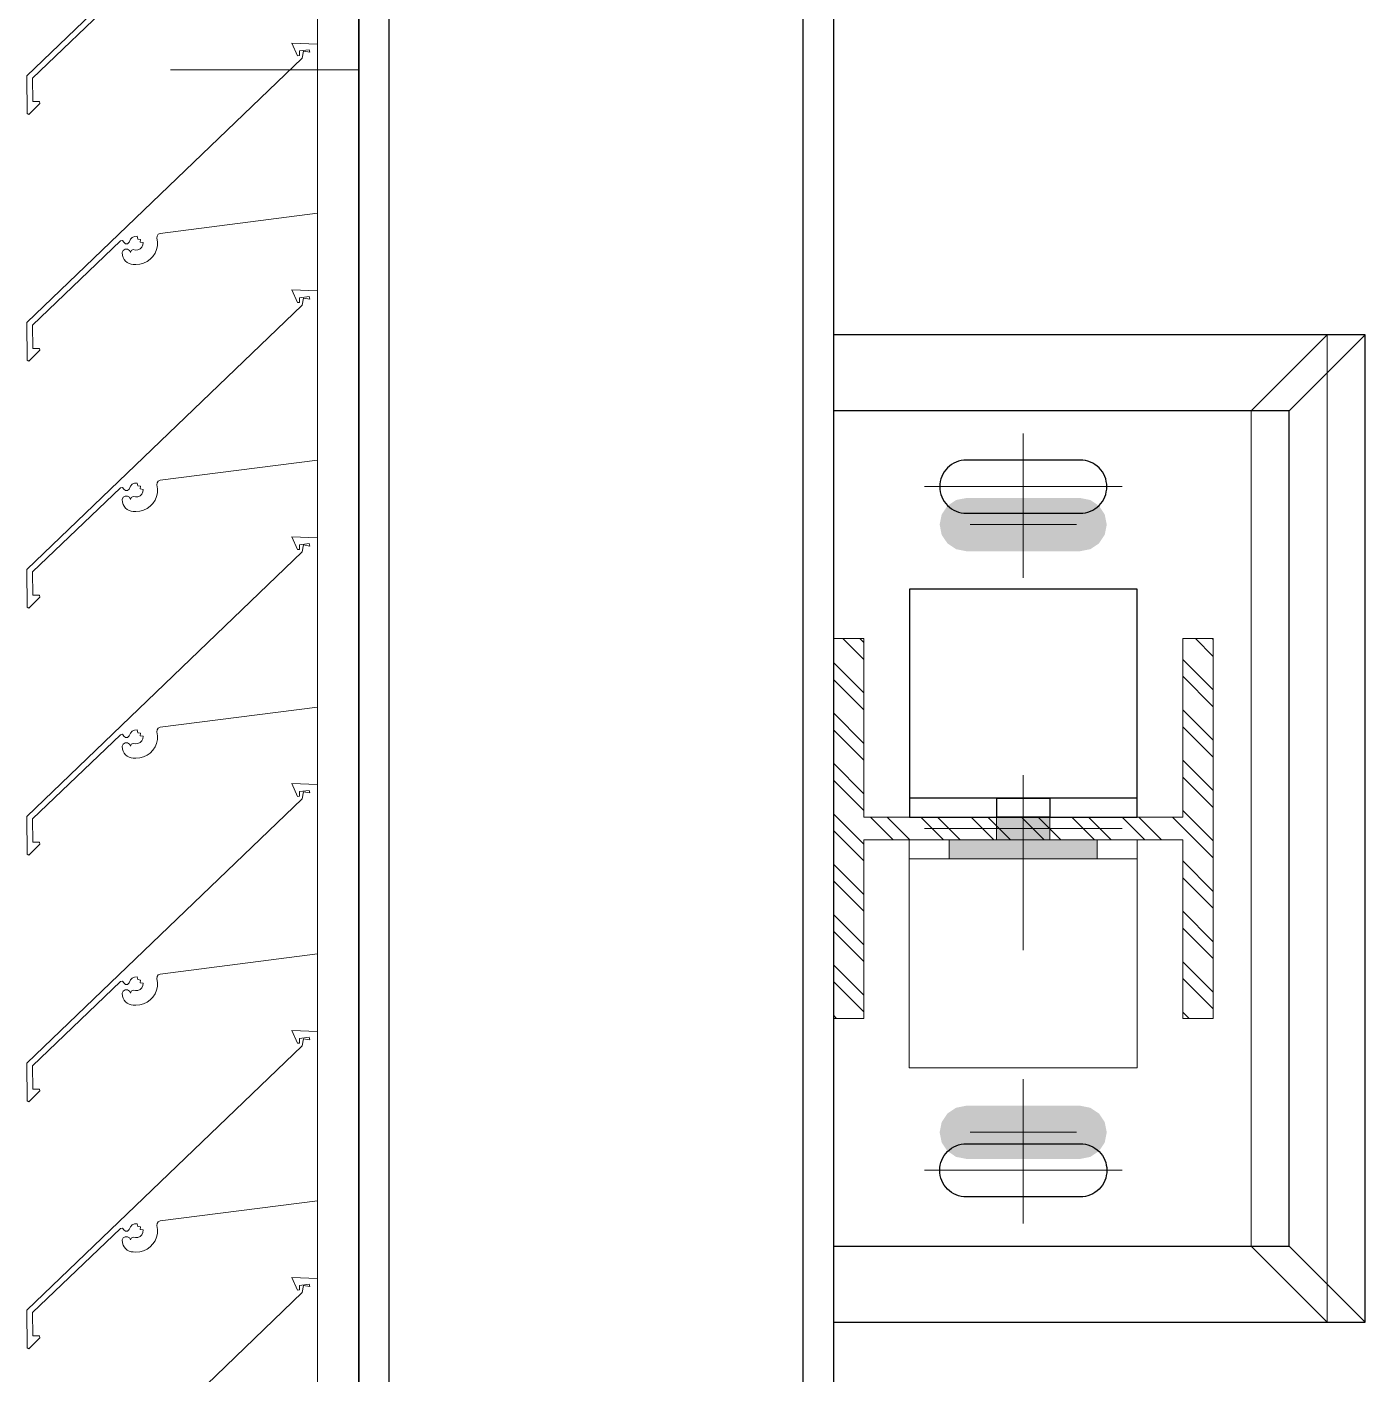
# Model space of a CAD drawing. Header units: millimetres. Extents: x -220592 to 404889, y -217665 to 38245.
# Drawn here: x 27678.1 to 28030.5, y -32809.4 to -32454.7 of the extents above; entities that cross this region are included whole.
import ezdxf

# ---------------------------------------------------------------- set-up
doc = ezdxf.new("R2010")
doc.units = ezdxf.units.MM
doc.set_wipeout_variables(frame=1)
doc.linetypes.add('XKITLINE00', pattern=[0])
doc.linetypes.add('XKITLINE02', pattern=[4, 2, -2])
for name, color, linetype in [('000 - 0_HIDE_OBJ_FRAMING_DEF_SUB_1', 7, 'Continuous'), ('000 - STRUCTURE_STEEL_ACCESORIES_HATCH_', 7, 'Continuous'), ('000 - STRUCTURE_STEEL_ACCESORIES_HIDDEN_', 7, 'Continuous'), ('000 - STRUCTURE_STEEL_ACCESORIES_MAIN_COLOR_1', 7, 'Continuous'), ('000 - STRUCTURE_STEEL_FRAMING_CUT_COLOR_4', 7, 'Continuous'), ('000 - STRUCTURE_STEEL_FRAMING_DEF_SUB', 7, 'Continuous'), ('000 - STRUCTURE_STEEL_FRAMING_HIDDEN_', 7, 'Continuous'), ('000 - STRUCTURE_STEEL_FRAMING_SUB_COLOR_1', 7, 'Continuous'), ('000 - STRUCTURE_STEEL_FRAMING_SUB_COLOR_2', 7, 'Continuous'), ('000 - STRUCTURE_STEEL_FRAMING_WIPEOUT_', 7, 'Continuous')]:
    doc.layers.add(name, color=color, linetype=linetype)
doc.layers.add('Part', color=7, linetype='Continuous', lineweight=0)

# ---------------------------------------------------------------- blocks, each defined once
blk = doc.blocks.new('*A14029')
at = {"layer": 'Part', "color": 7, "linetype": 'XKITLINE00', "lineweight": 0}
for p, q in [((-171.648652, 184.556249), (-171.648652, 197.756135)), ((-172.298652, 190.256131), (-172.298652, 190.460427)), ((-172.298652, 189.606131), (-172.298652, 189.810427)), ((-172.298652, 188.956131), (-172.298652, 189.160427)), ((-172.298652, 188.306131), (-172.298652, 188.510427)), ((-172.298652, 187.656131), (-172.298652, 187.860427)), ((-172.298652, 187.006131), (-172.298652, 187.210427))]:
    blk.add_line(p, q, dxfattribs=at)
blk = doc.blocks.new('*A14254')
at = {"layer": 'Part', "color": 7, "linetype": 'XKITLINE00', "lineweight": 0}
for p, q in [((-172.298462, 187.006123), (-172.366148, 187.008745)), ((-172.366148, 187.008745), (-172.350613, 186.975258)), ((-172.34549, 186.97567), (-172.345361, 186.987861)), ((-172.345361, 186.987861), (-172.320378, 186.991001)), ((-172.335358, 186.987332), (-172.338255, 186.968789)), ((-172.335358, 186.987332), (-172.318342, 186.984428)), ((-172.320378, 186.991001), (-172.318342, 186.984428)), ((-172.298455, 186.560453), (-172.298462, 187.006123)), ((-172.338255, 186.968789), (-173.063377, 186.272543)), ((-172.350613, 186.975258), (-172.34549, 186.97567)), ((-172.712461, 186.507423), (-172.298455, 186.560453)), ((-172.793971, 186.484553), (-172.790857, 186.492126)), ((-172.790857, 186.492126), (-172.78619, 186.496913)), ((-172.78619, 186.496913), (-172.780114, 186.499703)), ((-172.780114, 186.499703), (-172.773442, 186.500125)), ((-172.773442, 186.500125), (-172.77112, 186.492735)), ((-172.77112, 186.492735), (-172.763955, 186.491791)), ((-172.763955, 186.491791), (-172.765124, 186.484731)), ((-172.720912, 186.495159), (-172.720672, 186.500681)), ((-172.719426, 186.485025), (-172.720912, 186.495159)), ((-172.720672, 186.500681), (-172.717536, 186.505233)), ((-172.717536, 186.505233), (-172.712461, 186.507423)), ((-173.048341, 186.266176), (-172.817326, 186.487579)), ((-172.817326, 186.487579), (-172.812166, 186.488671)), ((-172.810019, 186.462761), (-172.812659, 186.457287)), ((-172.812659, 186.457287), (-172.812163, 186.449517)), ((-172.812166, 186.488671), (-172.808512, 186.484044)), ((-172.804875, 186.465998), (-172.810019, 186.462761)), ((-172.808512, 186.484044), (-172.804048, 186.48019)), ((-172.798797, 186.46601), (-172.804875, 186.465998)), ((-172.804048, 186.48019), (-172.798154, 186.480396)), ((-172.793641, 186.462792), (-172.798797, 186.46601)), ((-172.798154, 186.480396), (-172.793971, 186.484553)), ((-172.790699, 186.45732), (-172.793641, 186.462792)), ((-172.788669, 186.462301), (-172.790699, 186.45732)), ((-172.783858, 186.464708), (-172.788669, 186.462301)), ((-172.77794, 186.463803), (-172.783858, 186.464708)), ((-172.77144, 186.464147), (-172.77794, 186.463803)), ((-172.765472, 186.466745), (-172.77144, 186.464147)), ((-172.76079, 186.471267), (-172.765472, 186.466745)), ((-172.765124, 186.484731), (-172.757418, 186.483625)), ((-172.757988, 186.477141), (-172.76079, 186.471267)), ((-172.757418, 186.483625), (-172.757988, 186.477141)), ((-172.731662, 186.44681), (-172.726022, 186.45536)), ((-172.726022, 186.45536), (-172.722024, 186.46479)), ((-172.722024, 186.46479), (-172.719801, 186.474789)), ((-172.719801, 186.474789), (-172.719426, 186.485025)), ((-172.812163, 186.449517), (-172.810428, 186.444021)), ((-172.810428, 186.444021), (-172.807674, 186.438958)), ((-172.807674, 186.438958), (-172.804002, 186.434515)), ((-172.804002, 186.434515), (-172.799549, 186.430857)), ((-172.799549, 186.430857), (-172.794479, 186.428117)), ((-172.794479, 186.428117), (-172.788978, 186.426398)), ((-172.788978, 186.426398), (-172.78325, 186.425762)), ((-172.78325, 186.425762), (-172.776451, 186.425664)), ((-172.776451, 186.425664), (-172.766238, 186.426449)), ((-172.766238, 186.426449), (-172.756337, 186.429072)), ((-172.756337, 186.429072), (-172.747074, 186.433445)), ((-172.747074, 186.433445), (-172.738758, 186.439423)), ((-172.738758, 186.439423), (-172.731662, 186.44681)), ((-173.063377, 186.272543), (-173.062824, 186.173392)), ((-173.047999, 186.20483), (-173.048341, 186.266176)), ((-173.062824, 186.173392), (-173.058143, 186.170923)), ((-173.058143, 186.170923), (-173.029494, 186.199812)), ((-173.030579, 186.204733), (-173.047999, 186.20483)), ((-173.029494, 186.199812), (-173.030579, 186.204733))]:
    blk.add_line(p, q, dxfattribs=at)
blk = doc.blocks.new('*A14255')
at = {"layer": 'Part', "color": 7, "linetype": 'XKITLINE00', "lineweight": 0}
for p, q in [((-172.298462, 187.656123), (-172.366148, 187.658745)), ((-172.366148, 187.658745), (-172.350613, 187.625258)), ((-172.350613, 187.625258), (-172.34549, 187.62567)), ((-172.34549, 187.62567), (-172.345361, 187.637861)), ((-172.345361, 187.637861), (-172.320378, 187.641001)), ((-172.335358, 187.637332), (-172.338255, 187.618789)), ((-172.335358, 187.637332), (-172.318342, 187.634428)), ((-172.320378, 187.641001), (-172.318342, 187.634428)), ((-172.298455, 187.210453), (-172.298462, 187.656123)), ((-172.338255, 187.618789), (-173.063377, 186.922543)), ((-172.712461, 187.157423), (-172.298455, 187.210453)), ((-173.048341, 186.916176), (-172.817326, 187.137579)), ((-172.817326, 187.137579), (-172.812166, 187.138671)), ((-172.812166, 187.138671), (-172.808512, 187.134044)), ((-172.808512, 187.134044), (-172.804048, 187.13019)), ((-172.804048, 187.13019), (-172.798154, 187.130396)), ((-172.798154, 187.130396), (-172.793971, 187.134553)), ((-172.793971, 187.134553), (-172.790857, 187.142126)), ((-172.790857, 187.142126), (-172.78619, 187.146913)), ((-172.78619, 187.146913), (-172.780114, 187.149703)), ((-172.780114, 187.149703), (-172.773442, 187.150125)), ((-172.773442, 187.150125), (-172.77112, 187.142735)), ((-172.77112, 187.142735), (-172.763955, 187.141791)), ((-172.763955, 187.141791), (-172.765124, 187.134731)), ((-172.765124, 187.134731), (-172.757418, 187.133625)), ((-172.757418, 187.133625), (-172.757988, 187.127141)), ((-172.720912, 187.145159), (-172.720672, 187.150681)), ((-172.719426, 187.135025), (-172.720912, 187.145159)), ((-172.720672, 187.150681), (-172.717536, 187.155233)), ((-172.719801, 187.124789), (-172.719426, 187.135025)), ((-172.717536, 187.155233), (-172.712461, 187.157423)), ((-172.810019, 187.112761), (-172.812659, 187.107287)), ((-172.812659, 187.107287), (-172.812163, 187.099517)), ((-172.812163, 187.099517), (-172.810428, 187.094021)), ((-172.810428, 187.094021), (-172.807674, 187.088958)), ((-172.804875, 187.115998), (-172.810019, 187.112761)), ((-172.798797, 187.11601), (-172.804875, 187.115998)), ((-172.793641, 187.112792), (-172.798797, 187.11601)), ((-172.790699, 187.10732), (-172.793641, 187.112792)), ((-172.788669, 187.112301), (-172.790699, 187.10732)), ((-172.783858, 187.114708), (-172.788669, 187.112301)), ((-172.77794, 187.113803), (-172.783858, 187.114708)), ((-172.77144, 187.114147), (-172.77794, 187.113803)), ((-172.765472, 187.116745), (-172.77144, 187.114147)), ((-172.76079, 187.121267), (-172.765472, 187.116745)), ((-172.757988, 187.127141), (-172.76079, 187.121267)), ((-172.738758, 187.089423), (-172.731662, 187.09681)), ((-172.731662, 187.09681), (-172.726022, 187.10536)), ((-172.726022, 187.10536), (-172.722024, 187.11479)), ((-172.722024, 187.11479), (-172.719801, 187.124789)), ((-172.807674, 187.088958), (-172.804002, 187.084515)), ((-172.804002, 187.084515), (-172.799549, 187.080857)), ((-172.799549, 187.080857), (-172.794479, 187.078117)), ((-172.794479, 187.078117), (-172.788978, 187.076398)), ((-172.788978, 187.076398), (-172.78325, 187.075762)), ((-172.78325, 187.075762), (-172.776451, 187.075664)), ((-172.776451, 187.075664), (-172.766238, 187.076449)), ((-172.766238, 187.076449), (-172.756337, 187.079072)), ((-172.756337, 187.079072), (-172.747074, 187.083445)), ((-172.747074, 187.083445), (-172.738758, 187.089423)), ((-173.063377, 186.922543), (-173.062824, 186.823392)), ((-173.047999, 186.85483), (-173.048341, 186.916176)), ((-173.058143, 186.820923), (-173.029494, 186.849812)), ((-173.030579, 186.854733), (-173.047999, 186.85483)), ((-173.029494, 186.849812), (-173.030579, 186.854733)), ((-173.062824, 186.823392), (-173.058143, 186.820923))]:
    blk.add_line(p, q, dxfattribs=at)
blk = doc.blocks.new('*A14256')
at = {"layer": 'Part', "color": 7, "linetype": 'XKITLINE00', "lineweight": 0}
for p, q in [((-172.298462, 188.306123), (-172.366148, 188.308745)), ((-172.366148, 188.308745), (-172.350613, 188.275258)), ((-172.298455, 187.860453), (-172.298462, 188.306123)), ((-172.338255, 188.268789), (-173.063377, 187.572543)), ((-172.350613, 188.275258), (-172.34549, 188.27567)), ((-172.34549, 188.27567), (-172.345361, 188.287861)), ((-172.345361, 188.287861), (-172.320378, 188.291001)), ((-172.335358, 188.287332), (-172.338255, 188.268789)), ((-172.335358, 188.287332), (-172.318342, 188.284428)), ((-172.320378, 188.291001), (-172.318342, 188.284428)), ((-172.712461, 187.807423), (-172.298455, 187.860453)), ((-172.720672, 187.800681), (-172.717536, 187.805233)), ((-172.717536, 187.805233), (-172.712461, 187.807423)), ((-173.048341, 187.566176), (-172.817326, 187.787579)), ((-172.817326, 187.787579), (-172.812166, 187.788671)), ((-172.812166, 187.788671), (-172.808512, 187.784044)), ((-172.808512, 187.784044), (-172.804048, 187.78019)), ((-172.804048, 187.78019), (-172.798154, 187.780396)), ((-172.798154, 187.780396), (-172.793971, 187.784553)), ((-172.793971, 187.784553), (-172.790857, 187.792126)), ((-172.790857, 187.792126), (-172.78619, 187.796913)), ((-172.78619, 187.796913), (-172.780114, 187.799703)), ((-172.780114, 187.799703), (-172.773442, 187.800125)), ((-172.773442, 187.800125), (-172.77112, 187.792735)), ((-172.77112, 187.792735), (-172.763955, 187.791791)), ((-172.76079, 187.771267), (-172.765472, 187.766745)), ((-172.763955, 187.791791), (-172.765124, 187.784731)), ((-172.765124, 187.784731), (-172.757418, 187.783625)), ((-172.757988, 187.777141), (-172.76079, 187.771267)), ((-172.757418, 187.783625), (-172.757988, 187.777141)), ((-172.722024, 187.76479), (-172.719801, 187.774789)), ((-172.720912, 187.795159), (-172.720672, 187.800681)), ((-172.719426, 187.785025), (-172.720912, 187.795159)), ((-172.719801, 187.774789), (-172.719426, 187.785025)), ((-172.810019, 187.762761), (-172.812659, 187.757287)), ((-172.812659, 187.757287), (-172.812163, 187.749517)), ((-172.812163, 187.749517), (-172.810428, 187.744021)), ((-172.810428, 187.744021), (-172.807674, 187.738958)), ((-172.804875, 187.765998), (-172.810019, 187.762761)), ((-172.807674, 187.738958), (-172.804002, 187.734515)), ((-172.798797, 187.76601), (-172.804875, 187.765998)), ((-172.804002, 187.734515), (-172.799549, 187.730857)), ((-172.793641, 187.762792), (-172.798797, 187.76601)), ((-172.790699, 187.75732), (-172.793641, 187.762792)), ((-172.788669, 187.762301), (-172.790699, 187.75732)), ((-172.783858, 187.764708), (-172.788669, 187.762301)), ((-172.77794, 187.763803), (-172.783858, 187.764708)), ((-172.77144, 187.764147), (-172.77794, 187.763803)), ((-172.765472, 187.766745), (-172.77144, 187.764147)), ((-172.756337, 187.729072), (-172.747074, 187.733445)), ((-172.747074, 187.733445), (-172.738758, 187.739423)), ((-172.738758, 187.739423), (-172.731662, 187.74681)), ((-172.731662, 187.74681), (-172.726022, 187.75536)), ((-172.726022, 187.75536), (-172.722024, 187.76479)), ((-172.799549, 187.730857), (-172.794479, 187.728117)), ((-172.794479, 187.728117), (-172.788978, 187.726398)), ((-172.788978, 187.726398), (-172.78325, 187.725762)), ((-172.78325, 187.725762), (-172.776451, 187.725664)), ((-172.776451, 187.725664), (-172.766238, 187.726449)), ((-172.766238, 187.726449), (-172.756337, 187.729072)), ((-173.063377, 187.572543), (-173.062824, 187.473392)), ((-173.047999, 187.50483), (-173.048341, 187.566176)), ((-173.058143, 187.470923), (-173.029494, 187.499812)), ((-173.030579, 187.504733), (-173.047999, 187.50483)), ((-173.029494, 187.499812), (-173.030579, 187.504733)), ((-173.062824, 187.473392), (-173.058143, 187.470923))]:
    blk.add_line(p, q, dxfattribs=at)
blk = doc.blocks.new('*A14257')
at = {"layer": 'Part', "color": 7, "linetype": 'XKITLINE00', "lineweight": 0}
for p, q in [((-172.298462, 188.956123), (-172.366148, 188.958745)), ((-172.366148, 188.958745), (-172.350613, 188.925258)), ((-172.345361, 188.937861), (-172.320378, 188.941001)), ((-172.320378, 188.941001), (-172.318342, 188.934428)), ((-172.298455, 188.510453), (-172.298462, 188.956123)), ((-172.338255, 188.918789), (-173.063377, 188.222543)), ((-172.350613, 188.925258), (-172.34549, 188.92567)), ((-172.34549, 188.92567), (-172.345361, 188.937861)), ((-172.335358, 188.937332), (-172.338255, 188.918789)), ((-172.335358, 188.937332), (-172.318342, 188.934428)), ((-172.712461, 188.457423), (-172.298455, 188.510453)), ((-172.793971, 188.434553), (-172.790857, 188.442126)), ((-172.790857, 188.442126), (-172.78619, 188.446913)), ((-172.78619, 188.446913), (-172.780114, 188.449703)), ((-172.780114, 188.449703), (-172.773442, 188.450125)), ((-172.773442, 188.450125), (-172.77112, 188.442735)), ((-172.77112, 188.442735), (-172.763955, 188.441791)), ((-172.763955, 188.441791), (-172.765124, 188.434731)), ((-172.720912, 188.445159), (-172.720672, 188.450681)), ((-172.719426, 188.435025), (-172.720912, 188.445159)), ((-172.720672, 188.450681), (-172.717536, 188.455233)), ((-172.717536, 188.455233), (-172.712461, 188.457423)), ((-173.048341, 188.216176), (-172.817326, 188.437579)), ((-172.817326, 188.437579), (-172.812166, 188.438671)), ((-172.810019, 188.412761), (-172.812659, 188.407287)), ((-172.812659, 188.407287), (-172.812163, 188.399517)), ((-172.812166, 188.438671), (-172.808512, 188.434044)), ((-172.804875, 188.415998), (-172.810019, 188.412761)), ((-172.808512, 188.434044), (-172.804048, 188.43019)), ((-172.798797, 188.41601), (-172.804875, 188.415998)), ((-172.804048, 188.43019), (-172.798154, 188.430396)), ((-172.793641, 188.412792), (-172.798797, 188.41601)), ((-172.798154, 188.430396), (-172.793971, 188.434553)), ((-172.790699, 188.40732), (-172.793641, 188.412792)), ((-172.788669, 188.412301), (-172.790699, 188.40732)), ((-172.783858, 188.414708), (-172.788669, 188.412301)), ((-172.77794, 188.413803), (-172.783858, 188.414708)), ((-172.77144, 188.414147), (-172.77794, 188.413803)), ((-172.765472, 188.416745), (-172.77144, 188.414147)), ((-172.76079, 188.421267), (-172.765472, 188.416745)), ((-172.765124, 188.434731), (-172.757418, 188.433625)), ((-172.757988, 188.427141), (-172.76079, 188.421267)), ((-172.757418, 188.433625), (-172.757988, 188.427141)), ((-172.726022, 188.40536), (-172.722024, 188.41479)), ((-172.722024, 188.41479), (-172.719801, 188.424789)), ((-172.719801, 188.424789), (-172.719426, 188.435025)), ((-172.812163, 188.399517), (-172.810428, 188.394021)), ((-172.810428, 188.394021), (-172.807674, 188.388958)), ((-172.807674, 188.388958), (-172.804002, 188.384515)), ((-172.804002, 188.384515), (-172.799549, 188.380857)), ((-172.799549, 188.380857), (-172.794479, 188.378117)), ((-172.794479, 188.378117), (-172.788978, 188.376398)), ((-172.788978, 188.376398), (-172.78325, 188.375762)), ((-172.78325, 188.375762), (-172.776451, 188.375664)), ((-172.776451, 188.375664), (-172.766238, 188.376449)), ((-172.766238, 188.376449), (-172.756337, 188.379072)), ((-172.756337, 188.379072), (-172.747074, 188.383445)), ((-172.747074, 188.383445), (-172.738758, 188.389423)), ((-172.738758, 188.389423), (-172.731662, 188.39681)), ((-172.731662, 188.39681), (-172.726022, 188.40536)), ((-173.063377, 188.222543), (-173.062824, 188.123392)), ((-173.047999, 188.15483), (-173.048341, 188.216176)), ((-173.062824, 188.123392), (-173.058143, 188.120923)), ((-173.058143, 188.120923), (-173.029494, 188.149812)), ((-173.030579, 188.154733), (-173.047999, 188.15483)), ((-173.029494, 188.149812), (-173.030579, 188.154733))]:
    blk.add_line(p, q, dxfattribs=at)
blk = doc.blocks.new('*A14258')
at = {"layer": 'Part', "color": 7, "linetype": 'XKITLINE00', "lineweight": 0}
for p, q in [((-172.298462, 189.606123), (-172.366148, 189.608745)), ((-172.366148, 189.608745), (-172.350613, 189.575258)), ((-172.34549, 189.57567), (-172.345361, 189.587861)), ((-172.345361, 189.587861), (-172.320378, 189.591001)), ((-172.335358, 189.587332), (-172.338255, 189.568789)), ((-172.335358, 189.587332), (-172.318342, 189.584428)), ((-172.320378, 189.591001), (-172.318342, 189.584428)), ((-172.298455, 189.160453), (-172.298462, 189.606123)), ((-172.338255, 189.568789), (-173.063377, 188.872543)), ((-172.350613, 189.575258), (-172.34549, 189.57567)), ((-172.712461, 189.107423), (-172.298455, 189.160453)), ((-173.048341, 188.866176), (-172.817326, 189.087579)), ((-172.817326, 189.087579), (-172.812166, 189.088671)), ((-172.812166, 189.088671), (-172.808512, 189.084044)), ((-172.808512, 189.084044), (-172.804048, 189.08019)), ((-172.804048, 189.08019), (-172.798154, 189.080396)), ((-172.798154, 189.080396), (-172.793971, 189.084553)), ((-172.793971, 189.084553), (-172.790857, 189.092126)), ((-172.790857, 189.092126), (-172.78619, 189.096913)), ((-172.78619, 189.096913), (-172.780114, 189.099703)), ((-172.780114, 189.099703), (-172.773442, 189.100125)), ((-172.773442, 189.100125), (-172.77112, 189.092735)), ((-172.77112, 189.092735), (-172.763955, 189.091791)), ((-172.763955, 189.091791), (-172.765124, 189.084731)), ((-172.765124, 189.084731), (-172.757418, 189.083625)), ((-172.757418, 189.083625), (-172.757988, 189.077141)), ((-172.720912, 189.095159), (-172.720672, 189.100681)), ((-172.719426, 189.085025), (-172.720912, 189.095159)), ((-172.720672, 189.100681), (-172.717536, 189.105233)), ((-172.719801, 189.074789), (-172.719426, 189.085025)), ((-172.717536, 189.105233), (-172.712461, 189.107423)), ((-172.810019, 189.062761), (-172.812659, 189.057287)), ((-172.812659, 189.057287), (-172.812163, 189.049517)), ((-172.812163, 189.049517), (-172.810428, 189.044021)), ((-172.804875, 189.065998), (-172.810019, 189.062761)), ((-172.798797, 189.06601), (-172.804875, 189.065998)), ((-172.793641, 189.062792), (-172.798797, 189.06601)), ((-172.790699, 189.05732), (-172.793641, 189.062792)), ((-172.788669, 189.062301), (-172.790699, 189.05732)), ((-172.783858, 189.064708), (-172.788669, 189.062301)), ((-172.77794, 189.063803), (-172.783858, 189.064708)), ((-172.77144, 189.064147), (-172.77794, 189.063803)), ((-172.765472, 189.066745), (-172.77144, 189.064147)), ((-172.76079, 189.071267), (-172.765472, 189.066745)), ((-172.757988, 189.077141), (-172.76079, 189.071267)), ((-172.738758, 189.039423), (-172.731662, 189.04681)), ((-172.731662, 189.04681), (-172.726022, 189.05536)), ((-172.726022, 189.05536), (-172.722024, 189.06479)), ((-172.722024, 189.06479), (-172.719801, 189.074789)), ((-172.810428, 189.044021), (-172.807674, 189.038958)), ((-172.807674, 189.038958), (-172.804002, 189.034515)), ((-172.804002, 189.034515), (-172.799549, 189.030857)), ((-172.799549, 189.030857), (-172.794479, 189.028117)), ((-172.794479, 189.028117), (-172.788978, 189.026398)), ((-172.788978, 189.026398), (-172.78325, 189.025762)), ((-172.78325, 189.025762), (-172.776451, 189.025664)), ((-172.776451, 189.025664), (-172.766238, 189.026449)), ((-172.766238, 189.026449), (-172.756337, 189.029072)), ((-172.756337, 189.029072), (-172.747074, 189.033445)), ((-172.747074, 189.033445), (-172.738758, 189.039423)), ((-173.063377, 188.872543), (-173.062824, 188.773392)), ((-173.047999, 188.80483), (-173.048341, 188.866176)), ((-173.058143, 188.770923), (-173.029494, 188.799812)), ((-173.030579, 188.804733), (-173.047999, 188.80483)), ((-173.029494, 188.799812), (-173.030579, 188.804733)), ((-173.062824, 188.773392), (-173.058143, 188.770923))]:
    blk.add_line(p, q, dxfattribs=at)
blk = doc.blocks.new('*A14259')
at = {"layer": 'Part', "color": 7, "linetype": 'XKITLINE00', "lineweight": 0}
for p, q in [((-172.298462, 190.256123), (-172.366148, 190.258745)), ((-172.366148, 190.258745), (-172.350613, 190.225258)), ((-172.298455, 189.810453), (-172.298462, 190.256123)), ((-172.338255, 190.218789), (-173.063377, 189.522543)), ((-172.350613, 190.225258), (-172.34549, 190.22567)), ((-172.34549, 190.22567), (-172.345361, 190.237861)), ((-172.345361, 190.237861), (-172.320378, 190.241001)), ((-172.335358, 190.237332), (-172.338255, 190.218789)), ((-172.335358, 190.237332), (-172.318342, 190.234428)), ((-172.320378, 190.241001), (-172.318342, 190.234428)), ((-172.712461, 189.757423), (-172.298455, 189.810453)), ((-172.720672, 189.750681), (-172.717536, 189.755233)), ((-172.717536, 189.755233), (-172.712461, 189.757423)), ((-173.048341, 189.516176), (-172.817326, 189.737579)), ((-172.817326, 189.737579), (-172.812166, 189.738671)), ((-172.812166, 189.738671), (-172.808512, 189.734044)), ((-172.808512, 189.734044), (-172.804048, 189.73019)), ((-172.804048, 189.73019), (-172.798154, 189.730396)), ((-172.798154, 189.730396), (-172.793971, 189.734553)), ((-172.793971, 189.734553), (-172.790857, 189.742126)), ((-172.790857, 189.742126), (-172.78619, 189.746913)), ((-172.78619, 189.746913), (-172.780114, 189.749703)), ((-172.780114, 189.749703), (-172.773442, 189.750125)), ((-172.773442, 189.750125), (-172.77112, 189.742735)), ((-172.77112, 189.742735), (-172.763955, 189.741791)), ((-172.76079, 189.721267), (-172.765472, 189.716745)), ((-172.763955, 189.741791), (-172.765124, 189.734731)), ((-172.765124, 189.734731), (-172.757418, 189.733625)), ((-172.757988, 189.727141), (-172.76079, 189.721267)), ((-172.757418, 189.733625), (-172.757988, 189.727141)), ((-172.722024, 189.71479), (-172.719801, 189.724789)), ((-172.720912, 189.745159), (-172.720672, 189.750681)), ((-172.719426, 189.735025), (-172.720912, 189.745159)), ((-172.719801, 189.724789), (-172.719426, 189.735025)), ((-172.810019, 189.712761), (-172.812659, 189.707287)), ((-172.812659, 189.707287), (-172.812163, 189.699517)), ((-172.812163, 189.699517), (-172.810428, 189.694021)), ((-172.810428, 189.694021), (-172.807674, 189.688958)), ((-172.804875, 189.715998), (-172.810019, 189.712761)), ((-172.807674, 189.688958), (-172.804002, 189.684515)), ((-172.798797, 189.71601), (-172.804875, 189.715998)), ((-172.804002, 189.684515), (-172.799549, 189.680857)), ((-172.793641, 189.712792), (-172.798797, 189.71601)), ((-172.790699, 189.70732), (-172.793641, 189.712792)), ((-172.788669, 189.712301), (-172.790699, 189.70732)), ((-172.783858, 189.714708), (-172.788669, 189.712301)), ((-172.77794, 189.713803), (-172.783858, 189.714708)), ((-172.77144, 189.714147), (-172.77794, 189.713803)), ((-172.765472, 189.716745), (-172.77144, 189.714147)), ((-172.756337, 189.679072), (-172.747074, 189.683445)), ((-172.747074, 189.683445), (-172.738758, 189.689423)), ((-172.738758, 189.689423), (-172.731662, 189.69681)), ((-172.731662, 189.69681), (-172.726022, 189.70536)), ((-172.726022, 189.70536), (-172.722024, 189.71479)), ((-172.799549, 189.680857), (-172.794479, 189.678117)), ((-172.794479, 189.678117), (-172.788978, 189.676398)), ((-172.788978, 189.676398), (-172.78325, 189.675762)), ((-172.78325, 189.675762), (-172.776451, 189.675664)), ((-172.776451, 189.675664), (-172.766238, 189.676449)), ((-172.766238, 189.676449), (-172.756337, 189.679072)), ((-173.063377, 189.522543), (-173.062824, 189.423392)), ((-173.047999, 189.45483), (-173.048341, 189.516176)), ((-173.058143, 189.420923), (-173.029494, 189.449812)), ((-173.030579, 189.454733), (-173.047999, 189.45483)), ((-173.029494, 189.449812), (-173.030579, 189.454733)), ((-173.062824, 189.423392), (-173.058143, 189.420923))]:
    blk.add_line(p, q, dxfattribs=at)
blk = doc.blocks.new('*A14260')
at = {"layer": 'Part', "color": 7, "linetype": 'XKITLINE00', "lineweight": 0}
for p, q in [((-172.298462, 190.906123), (-172.366148, 190.908745)), ((-172.366148, 190.908745), (-172.350613, 190.875258)), ((-172.345361, 190.887861), (-172.320378, 190.891001)), ((-172.320378, 190.891001), (-172.318342, 190.884428)), ((-172.298455, 190.460453), (-172.298462, 190.906123)), ((-172.338255, 190.868789), (-173.063377, 190.172543)), ((-172.350613, 190.875258), (-172.34549, 190.87567)), ((-172.34549, 190.87567), (-172.345361, 190.887861)), ((-172.335358, 190.887332), (-172.338255, 190.868789)), ((-172.335358, 190.887332), (-172.318342, 190.884428)), ((-172.712461, 190.407423), (-172.298455, 190.460453)), ((-172.793971, 190.384553), (-172.790857, 190.392126)), ((-172.790857, 190.392126), (-172.78619, 190.396913)), ((-172.78619, 190.396913), (-172.780114, 190.399703)), ((-172.780114, 190.399703), (-172.773442, 190.400125)), ((-172.773442, 190.400125), (-172.77112, 190.392735)), ((-172.77112, 190.392735), (-172.763955, 190.391791)), ((-172.720912, 190.395159), (-172.720672, 190.400681)), ((-172.719426, 190.385025), (-172.720912, 190.395159)), ((-172.720672, 190.400681), (-172.717536, 190.405233)), ((-172.717536, 190.405233), (-172.712461, 190.407423)), ((-173.048341, 190.166176), (-172.817326, 190.387579)), ((-172.817326, 190.387579), (-172.812166, 190.388671)), ((-172.810019, 190.362761), (-172.812659, 190.357287)), ((-172.812659, 190.357287), (-172.812163, 190.349517)), ((-172.812166, 190.388671), (-172.808512, 190.384044)), ((-172.804875, 190.365998), (-172.810019, 190.362761)), ((-172.808512, 190.384044), (-172.804048, 190.38019)), ((-172.798797, 190.36601), (-172.804875, 190.365998)), ((-172.804048, 190.38019), (-172.798154, 190.380396)), ((-172.793641, 190.362792), (-172.798797, 190.36601)), ((-172.798154, 190.380396), (-172.793971, 190.384553)), ((-172.790699, 190.35732), (-172.793641, 190.362792)), ((-172.788669, 190.362301), (-172.790699, 190.35732)), ((-172.783858, 190.364708), (-172.788669, 190.362301)), ((-172.77794, 190.363803), (-172.783858, 190.364708)), ((-172.77144, 190.364147), (-172.77794, 190.363803)), ((-172.765472, 190.366745), (-172.77144, 190.364147)), ((-172.76079, 190.371267), (-172.765472, 190.366745)), ((-172.763955, 190.391791), (-172.765124, 190.384731)), ((-172.765124, 190.384731), (-172.757418, 190.383625)), ((-172.757988, 190.377141), (-172.76079, 190.371267)), ((-172.757418, 190.383625), (-172.757988, 190.377141)), ((-172.726022, 190.35536), (-172.722024, 190.36479)), ((-172.722024, 190.36479), (-172.719801, 190.374789)), ((-172.719801, 190.374789), (-172.719426, 190.385025)), ((-172.812163, 190.349517), (-172.810428, 190.344021)), ((-172.810428, 190.344021), (-172.807674, 190.338958)), ((-172.807674, 190.338958), (-172.804002, 190.334515)), ((-172.804002, 190.334515), (-172.799549, 190.330857)), ((-172.799549, 190.330857), (-172.794479, 190.328117)), ((-172.794479, 190.328117), (-172.788978, 190.326398)), ((-172.788978, 190.326398), (-172.78325, 190.325762)), ((-172.78325, 190.325762), (-172.776451, 190.325664)), ((-172.776451, 190.325664), (-172.766238, 190.326449)), ((-172.766238, 190.326449), (-172.756337, 190.329072)), ((-172.756337, 190.329072), (-172.747074, 190.333445)), ((-172.747074, 190.333445), (-172.738758, 190.339423)), ((-172.738758, 190.339423), (-172.731662, 190.34681)), ((-172.731662, 190.34681), (-172.726022, 190.35536)), ((-173.063377, 190.172543), (-173.062824, 190.073392)), ((-173.047999, 190.10483), (-173.048341, 190.166176)), ((-173.062824, 190.073392), (-173.058143, 190.070923)), ((-173.058143, 190.070923), (-173.029494, 190.099812)), ((-173.030579, 190.104733), (-173.047999, 190.10483)), ((-173.029494, 190.099812), (-173.030579, 190.104733))]:
    blk.add_line(p, q, dxfattribs=at)
blk = doc.blocks.new('*A13474')
at = {"layer": '000 - 0_HIDE_OBJ_FRAMING_DEF_SUB_1', "color": 7, "linetype": 'XKITLINE00', "lineweight": 0}
for p, q in [((-171.153485, 212.440805), (-171.153485, 184.940805)), ((-171.073485, 184.940805), (-171.073485, 212.440805)), ((-169.983485, 184.940805), (-169.983485, 212.440805)), ((-169.903485, 188.690805), (-169.903485, 208.690805)), ((-169.903485, 184.940805), (-169.903485, 187.690805))]:
    blk.add_line(p, q, dxfattribs=at)
blk = doc.blocks.new('*A14042')
at = {"layer": '000 - 0_HIDE_OBJ_FRAMING_DEF_SUB_1', "color": 7, "linetype": 'XKITLINE00', "lineweight": 0}
for p, q in [((-168.803485, 189.290805), (-169.903485, 189.290805)), ((-168.803485, 187.090805), (-168.803485, 189.290805)), ((-169.903485, 187.090805), (-168.803485, 187.090805))]:
    blk.add_line(p, q, dxfattribs=at)
blk = doc.blocks.new('*A14043')
at = {"layer": '000 - 0_HIDE_OBJ_FRAMING_DEF_SUB_1', "color": 7, "linetype": 'XKITLINE00', "lineweight": 0}
for p, q in [((-168.603485, 189.490805), (-169.903485, 189.490805)), ((-168.803485, 189.290805), (-168.603485, 189.490805)), ((-168.603485, 189.490805), (-168.603485, 186.890805)), ((-168.803485, 187.090805), (-168.603485, 186.890805)), ((-168.603485, 186.890805), (-169.903485, 186.890805))]:
    blk.add_line(p, q, dxfattribs=at)
blk = doc.blocks.new('*A14044')
at = {"layer": '000 - 0_HIDE_OBJ_FRAMING_DEF_SUB_1', "color": 7, "linetype": 'XKITLINE00', "lineweight": 0}
for p, q in [((-169.703485, 188.160805), (-169.703485, 187.560805)), ((-169.103485, 188.160805), (-169.103485, 187.560805)), ((-169.703485, 188.110805), (-169.103485, 188.110805)), ((-169.703485, 187.560805), (-169.103485, 187.560805))]:
    blk.add_line(p, q, dxfattribs=at)
blk = doc.blocks.new('*A14045')
at = {"layer": '000 - 0_HIDE_OBJ_FRAMING_DEF_SUB_1'}
for points in [[(-169.3335, 188.2208), (-169.3335, 188.1608), (-169.4735, 188.1608), (-169.4735, 188.2208)], [(-169.2085, 188.1608), (-169.2085, 188.1108), (-169.5985, 188.1108), (-169.5985, 188.1608)]]:
    blk.add_hatch(color=7, dxfattribs=at).paths.add_polyline_path(points, flags=17)
at = {"layer": '000 - 0_HIDE_OBJ_FRAMING_DEF_SUB_1', "color": 7, "linetype": 'XKITLINE00', "lineweight": 0}
for p, q in [((-169.4035, 188.3), (-169.4035, 187.8708)), ((-169.4735, 188.2208), (-169.4735, 188.1608)), ((-169.3335, 188.2208), (-169.3335, 188.1608)), ((-169.5985, 188.1608), (-169.5985, 188.1108)), ((-169.2085, 188.1608), (-169.2085, 188.1108))]:
    blk.add_line(p, q, dxfattribs=at)
blk = doc.blocks.new('*A14046')
at = {"layer": '000 - 0_HIDE_OBJ_FRAMING_DEF_SUB_1'}
for points in [[(-169.6182, 188.964), (-169.6235, 188.9908), (-169.6182, 189.0176), (-169.603, 189.0403), (-169.5803, 189.0555), (-169.5535, 189.0608), (-169.2535, 189.0608), (-169.2267, 189.0555), (-169.204, 189.0403), (-169.1888, 189.0176), (-169.1835, 188.9908), (-169.1888, 188.964), (-169.204, 188.9413), (-169.2267, 188.9261), (-169.2535, 188.9208), (-169.5535, 188.9208), (-169.5803, 188.9261), (-169.603, 188.9413)], [(-169.6182, 187.364), (-169.6235, 187.3908), (-169.6182, 187.4176), (-169.603, 187.4403), (-169.5803, 187.4555), (-169.5535, 187.4608), (-169.2535, 187.4608), (-169.2267, 187.4555), (-169.204, 187.4403), (-169.1888, 187.4176), (-169.1835, 187.3908), (-169.1888, 187.364), (-169.204, 187.3413), (-169.2267, 187.3261), (-169.2535, 187.3208), (-169.5535, 187.3208), (-169.5803, 187.3261), (-169.603, 187.3413)]]:
    blk.add_hatch(color=7, dxfattribs=at).paths.add_polyline_path(points, flags=17)
at = {"layer": '000 - 0_HIDE_OBJ_FRAMING_DEF_SUB_1', "color": 7, "linetype": 'XKITLINE00', "lineweight": 0}
for p, q in [((-169.4035, 188.8508), (-169.4035, 189.1308)), ((-169.2635, 188.9908), (-169.5435, 188.9908)), ((-169.4035, 187.2508), (-169.4035, 187.5308)), ((-169.2635, 187.3908), (-169.5435, 187.3908))]:
    blk.add_line(p, q, dxfattribs=at)
blk = doc.blocks.new('*A14047')
at = {"layer": '000 - 0_HIDE_OBJ_FRAMING_DEF_SUB_1'}
for points in [[(-170.5103, 188.4211), (-170.5171, 188.4221), (-170.5238, 188.4238), (-170.5303, 188.4261), (-170.5365, 188.4291), (-170.5424, 188.4326), (-170.5479, 188.4367), (-170.553, 188.4413), (-170.5576, 188.4464), (-170.5617, 188.4519), (-170.5652, 188.4578), (-170.5682, 188.464), (-170.5705, 188.4705), (-170.5721, 188.4771), (-170.5731, 188.4839), (-170.5735, 188.4908), (-170.5731, 188.4977), (-170.5721, 188.5045), (-170.5705, 188.5111), (-170.5682, 188.5176), (-170.5652, 188.5238), (-170.5617, 188.5297), (-170.5576, 188.5352), (-170.553, 188.5403), (-170.5479, 188.5449), (-170.5424, 188.549), (-170.5365, 188.5525), (-170.5303, 188.5555), (-170.5238, 188.5578), (-170.5171, 188.5595), (-170.5103, 188.5605), (-170.5035, 188.5608), (-170.4966, 188.5605), (-170.4898, 188.5595), (-170.4832, 188.5578), (-170.4767, 188.5555), (-170.4705, 188.5525), (-170.4646, 188.549), (-170.4591, 188.5449), (-170.454, 188.5403), (-170.4494, 188.5352), (-170.4453, 188.5297), (-170.4418, 188.5238), (-170.4388, 188.5176), (-170.4365, 188.5111), (-170.4348, 188.5045), (-170.4338, 188.4977), (-170.4335, 188.4908), (-170.4338, 188.4839), (-170.4348, 188.4771), (-170.4365, 188.4705), (-170.4388, 188.464), (-170.4418, 188.4578), (-170.4453, 188.4519), (-170.4494, 188.4464), (-170.454, 188.4413), (-170.4591, 188.4367), (-170.4646, 188.4326), (-170.4705, 188.4291), (-170.4767, 188.4261), (-170.4832, 188.4238), (-170.4898, 188.4221), (-170.4966, 188.4211), (-170.5035, 188.4208)], [(-170.5103, 187.8211), (-170.5171, 187.8221), (-170.5238, 187.8238), (-170.5303, 187.8261), (-170.5365, 187.8291), (-170.5424, 187.8326), (-170.5479, 187.8367), (-170.553, 187.8413), (-170.5576, 187.8464), (-170.5617, 187.8519), (-170.5652, 187.8578), (-170.5682, 187.864), (-170.5705, 187.8705), (-170.5721, 187.8771), (-170.5731, 187.8839), (-170.5735, 187.8908), (-170.5731, 187.8977), (-170.5721, 187.9045), (-170.5705, 187.9111), (-170.5682, 187.9176), (-170.5652, 187.9238), (-170.5617, 187.9297), (-170.5576, 187.9352), (-170.553, 187.9403), (-170.5479, 187.9449), (-170.5424, 187.949), (-170.5365, 187.9525), (-170.5303, 187.9555), (-170.5238, 187.9578), (-170.5171, 187.9595), (-170.5103, 187.9605), (-170.5035, 187.9608), (-170.4966, 187.9605), (-170.4898, 187.9595), (-170.4832, 187.9578), (-170.4767, 187.9555), (-170.4705, 187.9525), (-170.4646, 187.949), (-170.4591, 187.9449), (-170.454, 187.9403), (-170.4494, 187.9352), (-170.4453, 187.9297), (-170.4418, 187.9238), (-170.4388, 187.9176), (-170.4365, 187.9111), (-170.4348, 187.9045), (-170.4338, 187.8977), (-170.4335, 187.8908), (-170.4338, 187.8839), (-170.4348, 187.8771), (-170.4365, 187.8705), (-170.4388, 187.864), (-170.4418, 187.8578), (-170.4453, 187.8519), (-170.4494, 187.8464), (-170.454, 187.8413), (-170.4591, 187.8367), (-170.4646, 187.8326), (-170.4705, 187.8291), (-170.4767, 187.8261), (-170.4832, 187.8238), (-170.4898, 187.8221), (-170.4966, 187.8211), (-170.5035, 187.8208)]]:
    blk.add_hatch(color=7, dxfattribs=at).paths.add_polyline_path(points, flags=17)
at = {"layer": '000 - 0_HIDE_OBJ_FRAMING_DEF_SUB_1', "color": 7, "linetype": 'XKITLINE00', "lineweight": 0}
for p, q in [((-170.5035, 188.3508), (-170.5035, 188.6308)), ((-170.3635, 188.4908), (-170.6435, 188.4908)), ((-170.5035, 187.7508), (-170.5035, 188.0308)), ((-170.3635, 187.8908), (-170.6435, 187.8908))]:
    blk.add_line(p, q, dxfattribs=at)
blk = doc.blocks.new('*A14049')
at = {"layer": '000 - 0_HIDE_OBJ_FRAMING_DEF_SUB_1', "color": 7, "linetype": 'XKITLINE00', "lineweight": 0}
for p, q in [((-169.823485, 188.690805), (-169.903485, 188.690805)), ((-169.903485, 188.690805), (-169.903485, 187.690805)), ((-169.823485, 188.220805), (-169.823485, 188.690805)), ((-168.903485, 188.690805), (-168.983485, 188.690805)), ((-168.983485, 188.690805), (-168.983485, 188.220805)), ((-168.903485, 187.690805), (-168.903485, 188.690805)), ((-168.983485, 188.220805), (-169.823485, 188.220805)), ((-169.823485, 187.690805), (-169.823485, 188.160805)), ((-169.823485, 188.160805), (-168.983485, 188.160805)), ((-168.983485, 188.160805), (-168.983485, 187.690805)), ((-169.903485, 187.690805), (-169.823485, 187.690805)), ((-168.983485, 187.690805), (-168.903485, 187.690805))]:
    blk.add_line(p, q, dxfattribs=at)
blk = doc.blocks.new('*A14286')
at = {"layer": '000 - 0_HIDE_OBJ_FRAMING_DEF_SUB_1', "color": 7, "linetype": 'XKITLINE00', "lineweight": 0}
blk.add_line((-171.648652, 190.188511), (-171.153485, 190.188511), dxfattribs=at)
blk = doc.blocks.new('W-1-PP18-ST_20260402-011103_LOWER_PL')
at = {"layer": '000 - 0_HIDE_OBJ_FRAMING_DEF_SUB_1', "color": 7, "lineweight": 0, "xscale": 100, "yscale": 100, "zscale": 100}
for name in ['*A13474', '*A14286', '*A14043', '*A14042', '*A14046', '*A14049', '*A14047', '*A14045', '*A14044']:
    blk.add_blockref(name, (17759.3349, -35779.0805), dxfattribs=at)
blk = doc.blocks.new('*U17508')
at = {"color": 7}
blk.add_wipeout([(0, 0), (0, 125), (5750, 125), (5750, 0)], dxfattribs=at).dxf.layer = '000 - STRUCTURE_STEEL_FRAMING_WIPEOUT_'
at = {"layer": '000 - STRUCTURE_STEEL_FRAMING_SUB_COLOR_1', "color": 7}
for points in [[(0, 125), (0, 117), (5750, 117), (5750, 125)], [(0, 0), (0, 8), (5750, 8), (5750, 0)]]:
    blk.add_lwpolyline(points, close=True, dxfattribs=at)
at = {"layer": '000 - STRUCTURE_STEEL_FRAMING_SUB_COLOR_2', "color": 7}
blk.add_lwpolyline([(0, 0), (0, 125), (5750, 125), (5750, 0)], close=True, dxfattribs=at)
blk = doc.blocks.new('000_ASPG_TYP_FILES_STRUCTURE_STEEL_BK')
at = {"layer": '000 - STRUCTURE_STEEL_ACCESORIES_HIDDEN_', "color": 7}
blk.add_lwpolyline([(0, 7), (5, 7), (5, -7), (0, -7)], close=True, dxfattribs=at)
at = {"layer": '000 - STRUCTURE_STEEL_ACCESORIES_MAIN_COLOR_1', "color": 7}
for points in [[(0, -30), (60, -30), (60, 30), (0, 30)], [(0, -30), (5, -30), (5, 30), (0, 30)]]:
    blk.add_lwpolyline(points, close=True, dxfattribs=at)
blk = doc.blocks.new('000_CKST_FAMELINE_STEEL_STRUCTURE-COLUMN_TOP_VIEW')
at = {"layer": '000 - STRUCTURE_STEEL_FRAMING_DEF_SUB', "color": 7, "linetype": 'XKITLINE00', "lineweight": 0}
for p, q in [((0, 76), (0, 104)), ((26, 90), (-26, 90)), ((0, 14), (0, -14)), ((26, 0), (-26, 0)), ((0, -76), (0, -104)), ((26, -90), (-26, -90))]:
    blk.add_line(p, q, dxfattribs=at)
at = {"layer": '000 - STRUCTURE_STEEL_FRAMING_SUB_COLOR_2', "color": 7}
for p, q in [((-70, 110), (-90, 130)), ((70, 110), (90, 130)), ((-70, -110), (-90, -130)), ((70, -110), (90, -130))]:
    blk.add_line(p, q, dxfattribs=at)
for points in [[(90, 130), (-90, 130), (-90, -130), (90, -130)], [(70, 110), (-70, 110), (-70, -110), (70, -110)]]:
    blk.add_lwpolyline(points, close=True, dxfattribs=at)
for points in [[(15, 83), (-15, 83, -0.414214), (-22, 90, -0.414214), (-15, 97), (15, 97, -0.414214), (22, 90), (22, 90, -0.414214)], [(15, -83), (-15, -83, 0.414214), (-22, -90, 0.414214), (-15, -97), (15, -97, 0.414214), (22, -90), (22, -90, 0.414214)]]:
    blk.add_lwpolyline(points, format="xyb", close=True, dxfattribs=at)
at = {"color": 7, "rotation": 270}
blk.add_blockref('000_ASPG_TYP_FILES_STRUCTURE_STEEL_BK', (0, -3), dxfattribs=at)
at = {"color": 7}
blk.add_wipeout([(50, 50), (50, -50), (170, -50), (170, 50)], dxfattribs=at).dxf.layer = '000 - STRUCTURE_STEEL_FRAMING_WIPEOUT_'
at = {"layer": '000 - STRUCTURE_STEEL_ACCESORIES_HATCH_'}
h = blk.add_hatch(dxfattribs=at)
h.set_pattern_fill('ANSI32', scale=25, angle=270)
h.set_pattern_definition([(315, (1524.514, 2469.062), (6.629126, 6.629126), []), (315, (1524.514, 2464.642), (6.629126, 6.629126), [])])
h.paths.add_polyline_path([(-50, -50), (-42, -50), (-42, -3), (42, -3), (42, -50), (50, -50), (50, 50), (42, 50), (42, 3), (-42, 3), (-42, 50), (-50, 50)])
at = {"layer": '000 - STRUCTURE_STEEL_FRAMING_CUT_COLOR_4', "color": 7, "lineweight": 0}
blk.add_lwpolyline([(-50, -50), (-42, -50), (-42, -3), (42, -3), (42, -50), (50, -50), (50, 50), (42, 50), (42, 3), (-42, 3), (-42, 50), (-50, 50)], close=True, dxfattribs=at)
at = {"layer": '000 - STRUCTURE_STEEL_FRAMING_DEF_SUB', "color": 7, "linetype": 'XKITLINE00', "lineweight": 0}
for p, q in [((110, 44), (110, 16)), ((96, 30), (124, 30)), ((110, -16), (110, -44)), ((96, -30), (124, -30))]:
    blk.add_line(p, q, dxfattribs=at)
at = {"layer": '000 - STRUCTURE_STEEL_FRAMING_HIDDEN_', "color": 7, "linetype": 'XKITLINE02', "ltscale": 4}
for p, q in [((56, -50), (56, 50)), ((50, 3), (170, 3)), ((50, -3), (170, -3))]:
    blk.add_line(p, q, dxfattribs=at)
at = {"layer": '000 - STRUCTURE_STEEL_FRAMING_SUB_COLOR_2', "color": 7}
for p, q in [((50, 3), (50, -3)), ((170, 3), (170, -3))]:
    blk.add_line(p, q, dxfattribs=at)
blk.add_lwpolyline([(50, 50), (50, -50), (170, -50), (170, 50)], close=True, dxfattribs=at)
for centre in [(110, 30), (110, -30)]:
    blk.add_circle(centre, 7, dxfattribs=at)
blk = doc.blocks.new('W-1-PP18-ST_20260402-014810LOPL_MAIN_ST')
at = {"color": 7, "rotation": 180}
blk.add_blockref('000_CKST_FAMELINE_STEEL_STRUCTURE-COLUMN_TOP_VIEW', (819, -16960), dxfattribs=at)
at = {"color": 7, "rotation": 90}
blk.add_blockref('*U17508', (769, -20285), dxfattribs=at)

msp = doc.modelspace()

# ---------------------------------------------------------------- block references
at = {"color": 7, "lineweight": 0, "xscale": 100, "yscale": 100, "zscale": 100}
for name in ['*A14029', '*A14260', '*A14259', '*A14258', '*A14257', '*A14256', '*A14255', '*A14254']:
    msp.add_blockref(name, (44984.4833, -51484.8507), dxfattribs=at)

# ---------------------------------------------------------------- next in the draw order: block references
at = {"layer": 'Defpoints', "color": 7}
msp.add_blockref('W-1-PP18-ST_20260402-011103_LOWER_PL', (27121.4984, -15705.7702), dxfattribs=at)

# ---------------------------------------------------------------- next in the draw order: block references
msp.add_blockref('W-1-PP18-ST_20260402-014810LOPL_MAIN_ST', (27121.4984, -15705.7702), dxfattribs=at)

doc.saveas('drawing.dxf')
